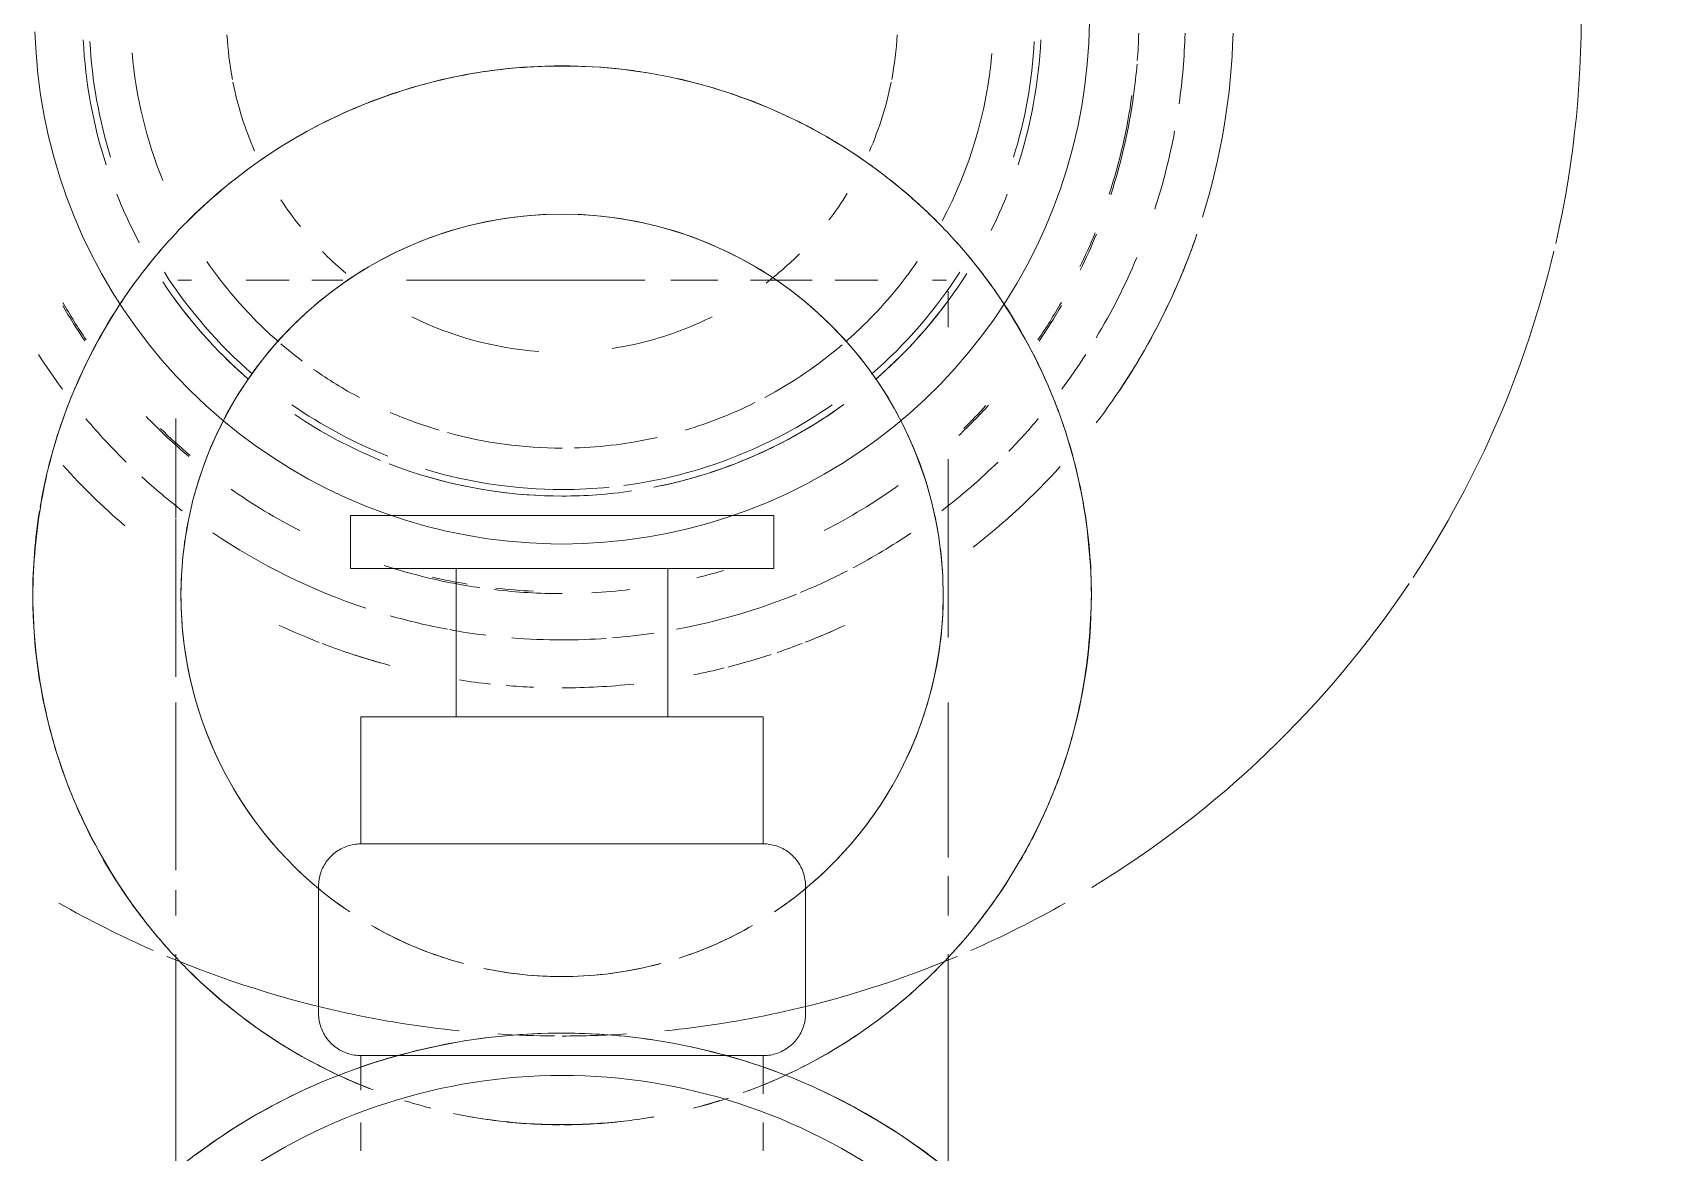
# Model space of a CAD drawing. Header units: millimetres. Extents: x -4000 to 187956, y -58990 to 162485.
# Drawn here: x 3680.3 to 3757.3, y 74095 to 74147.8 of the extents above; entities that cross this region are included whole.
import ezdxf

# ---------------------------------------------------------------- set-up
doc = ezdxf.new("R2010")
doc.units = ezdxf.units.MM
doc.layers.add('A-FLOR-PATT', color=8, linetype='Continuous', lineweight=13)
doc.layers.add('P-SANR-FIXT', color=6, linetype='Continuous', lineweight=9)

# ---------------------------------------------------------------- blocks, each defined once
blk = doc.blocks.new('C307 - C307-V846-0_000')
at = {"layer": 'P-SANR-FIXT', "color": 253}
for p, q in [((18.24, -105.726), (18.24, -94.245)), ((-18.24, -95.069), (-18.24, -105.726)), ((0, -100.937), (-2.087, -100.937)), ((6.822, -100.937), (0, -100.937)), ((0.103, -110.937), (0, -110.937)), ((0, -116.937), (-5, -116.937)), ((0, -116.937), (-4.712, -116.937)), ((5.646, -116.937), (0, -116.937)), ((5, -116.937), (0, -116.937)), ((0, -123.937), (-5, -123.937)), ((0, -123.937), (-4.733, -123.937)), ((5, -123.937), (0, -123.937)), ((5.684, -123.937), (0, -123.937))]:
    blk.add_line(p, q, dxfattribs=at)
at = {"layer": 'P-SANR-FIXT', "color": 252}
for p, q in [((-9.5, -96.449), (-9.5, -97.779)), ((9.5, -97.779), (9.5, -96.442)), ((-2.087, -100.937), (-8.227, -100.937)), ((0, -100.937), (-2.087, -100.937)), ((6.822, -100.937), (0, -100.937)), ((8.227, -100.937), (6.822, -100.937)), ((0, -110.937), (-8.227, -110.937)), ((8.227, -110.937), (0, -110.937)), ((-5.646, -116.937), (-8.227, -116.937)), ((0, -116.937), (-5, -116.937)), ((5, -116.937), (0, -116.937)), ((8.227, -116.937), (5.646, -116.937)), ((-5.684, -123.937), (-8.66, -123.937)), ((0, -123.937), (-5, -123.937)), ((5, -123.937), (0, -123.937)), ((8.66, -123.937), (5.684, -123.937)), ((-8.66, -126.437), (0, -126.437)), ((0, -126.437), (8.66, -126.437))]:
    blk.add_line(p, q, dxfattribs=at)
at = {"layer": 'P-SANR-FIXT', "color": 250}
for p, q in [((-9.5, -99.139), (-9.5, -100.937)), ((9.5, -100.937), (9.5, -99.313)), ((-2.087, -100.937), (-9.5, -100.937)), ((9.5, -100.937), (6.822, -100.937)), ((-11.5, -102.937), (-11.5, -108.937)), ((11.5, -108.937), (11.5, -102.937)), ((-9.5, -110.937), (-9.5, -116.937)), ((0, -110.937), (-9.5, -110.937)), ((9.5, -110.937), (0, -110.937)), ((9.5, -116.937), (9.5, -110.937)), ((0, -116.937), (-9.5, -116.937)), ((-5, -116.937), (-5, -123.937)), ((9.5, -116.937), (0, -116.937)), ((5, -123.937), (5, -116.937)), ((-10, -123.937), (-10, -126.437)), ((0, -123.937), (-10, -123.937)), ((10, -123.937), (0, -123.937)), ((10, -126.437), (10, -123.937)), ((-10, -126.437), (0, -126.437)), ((0, -126.437), (10, -126.437))]:
    blk.add_line(p, q, dxfattribs=at)
at = {"layer": 'P-SANR-FIXT', "color": 254}
for p, q in [((-0.103, -100.937), (0, -100.937)), ((0, -100.937), (0.38, -100.937)), ((0.38, -100.937), (0.759, -100.937)), ((0.759, -100.937), (1.137, -100.937)), ((1.137, -100.937), (1.514, -100.937)), ((1.514, -100.937), (1.887, -100.937)), ((1.887, -100.937), (2.258, -100.937)), ((2.258, -100.937), (2.625, -100.937)), ((2.625, -100.937), (2.988, -100.937)), ((2.988, -100.937), (3.347, -100.937)), ((3.347, -100.937), (3.699, -100.937)), ((3.699, -100.937), (4.046, -100.937)), ((4.046, -100.937), (4.387, -100.937)), ((4.387, -100.937), (4.72, -100.937)), ((5.133, -100.937), (4.809, -100.937)), ((5.448, -100.937), (5.133, -100.937)), ((5.755, -100.937), (5.448, -100.937)), ((6.053, -100.937), (5.755, -100.937)), ((6.341, -100.937), (6.053, -100.937)), ((-18.24, -107.554), (-18.24, -109.415)), ((18.24, -108.758), (18.24, -107.554)), ((18.24, -117.61), (18.24, -109.688)), ((-18.24, -110.292), (-18.24, -117.61)), ((18.24, -126.264), (18.24, -118.822)), ((-18.24, -120.684), (-18.24, -127.727)), ((-7.834, -126.359), (-8.774, -126.691)), ((18.24, -127.727), (18.24, -126.317)), ((-18.24, -127.727), (-18.24, -129.104)), ((18.24, -131.017), (18.24, -127.727)), ((-12.375, -128.386), (-13.23, -128.899)), ((12.839, -128.659), (11.975, -128.162)), ((16.075, -130.977), (15.301, -130.349)), ((16.075, -130.977), (15.301, -130.349)), ((-16.422, -131.276), (-17.158, -131.947)), ((-16.422, -131.276), (-17.158, -131.947)), ((16.823, -131.635), (16.075, -130.977)), ((16.823, -131.635), (16.075, -130.977)), ((-17.158, -131.947), (-17.866, -132.648)), ((17.544, -132.322), (16.823, -131.635)), ((17.544, -132.322), (16.823, -131.635)), ((18.237, -133.038), (17.544, -132.322)), ((18.237, -133.038), (17.544, -132.322)), ((-17.866, -132.648), (-18.546, -133.376)), ((-17.866, -132.648), (-18.546, -133.376)), ((18.9, -133.781), (18.237, -133.038)), ((-18.546, -133.376), (-19.196, -134.131)), ((19.534, -134.549), (18.9, -133.781)), ((19.534, -134.549), (18.9, -133.781)), ((-19.196, -134.131), (-19.815, -134.912)), ((-19.196, -134.131), (-19.815, -134.912)), ((20.136, -135.343), (19.534, -134.549)), ((20.136, -135.343), (19.534, -134.549)), ((-19.815, -134.912), (-20.403, -135.716)), ((-19.815, -134.912), (-20.403, -135.716)), ((20.706, -136.16), (20.136, -135.343)), ((20.706, -136.16), (20.136, -135.343)), ((-20.403, -135.716), (-20.957, -136.543)), ((-20.403, -135.716), (-20.957, -136.543)), ((21.243, -136.999), (20.706, -136.16)), ((21.243, -136.999), (20.706, -136.16)), ((-20.957, -136.543), (-21.479, -137.392)), ((-20.957, -136.543), (-21.479, -137.392)), ((21.746, -137.859), (21.243, -136.999)), ((21.746, -137.859), (21.243, -136.999)), ((-21.479, -137.392), (-21.966, -138.261)), ((-21.479, -137.392), (-21.966, -138.261)), ((-12.897, -137.555), (-14.914, -137.555)), ((-10.359, -137.555), (-11.816, -137.555)), ((-5.131, -137.555), (-7.353, -137.555)), ((0, -137.555), (-3.903, -137.555)), ((7.353, -137.555), (0, -137.555)), ((11.816, -137.555), (10.359, -137.555)), ((14.914, -137.555), (12.897, -137.555)), ((-21.966, -138.261), (-22.418, -139.149)), ((-21.966, -138.261), (-22.418, -139.149)), ((22.214, -138.738), (21.746, -137.859)), ((-22.418, -139.149), (-22.834, -140.054)), ((-22.418, -139.149), (-22.834, -140.054)), ((22.647, -139.636), (22.214, -138.738)), ((23.043, -140.55), (22.647, -139.636)), ((23.043, -140.55), (22.647, -139.636)), ((23.725, -142.421), (23.402, -141.479)), ((23.725, -142.421), (23.402, -141.479)), ((-23.555, -141.911), (-23.86, -142.859)), ((-23.555, -141.911), (-23.86, -142.859)), ((-23.86, -142.859), (-24.126, -143.819)), ((-23.86, -142.859), (-24.126, -143.819)), ((24.009, -143.376), (23.725, -142.421)), ((24.009, -143.376), (23.725, -142.421)), ((-24.126, -143.819), (-24.354, -144.789)), ((24.254, -144.341), (24.009, -143.376)), ((24.254, -144.341), (24.009, -143.376)), ((24.461, -145.316), (24.254, -144.341)), ((24.461, -145.316), (24.254, -144.341)), ((-24.354, -144.789), (-24.543, -145.767)), ((24.629, -146.298), (24.461, -145.316)), ((24.629, -146.298), (24.461, -145.316)), ((-24.543, -145.767), (-24.693, -146.752)), ((-24.693, -146.752), (-24.803, -147.742)), ((24.757, -147.286), (24.629, -146.298)), ((24.757, -147.286), (24.629, -146.298)), ((-24.803, -147.742), (-24.874, -148.735)), ((-24.803, -147.742), (-24.874, -148.735)), ((24.846, -148.278), (24.757, -147.286)), ((24.846, -148.278), (24.757, -147.286)), ((24.895, -149.273), (24.846, -148.278)), ((24.895, -149.273), (24.846, -148.278)), ((-24.874, -148.735), (-24.904, -149.731)), ((-24.874, -148.735), (-24.904, -149.731))]:
    blk.add_line(p, q, dxfattribs=at)
at = {"layer": 'P-SANR-FIXT', "color": 50}
for p, q in [((5.673, -100.937), (5.974, -100.937)), ((5.974, -100.937), (6.264, -100.937)), ((-4.078, -125.432), (-4.948, -125.591)), ((-4.078, -125.432), (-4.948, -125.591)), ((-3.968, -125.412), (-4.078, -125.432)), ((-3.968, -125.412), (-4.078, -125.432)), ((-2.982, -125.273), (-3.968, -125.412)), ((-2.982, -125.273), (-3.968, -125.412)), ((-1.99, -125.174), (-2.982, -125.273)), ((-1.99, -125.174), (-2.982, -125.273)), ((-0.996, -125.114), (-1.99, -125.174)), ((-0.996, -125.114), (-1.99, -125.174)), ((0, -125.094), (-0.996, -125.114)), ((0, -125.094), (-0.996, -125.114)), ((0.538, -125.1), (0, -125.094)), ((0.538, -125.1), (0, -125.094)), ((1.533, -125.142), (0.538, -125.1)), ((1.533, -125.142), (0.538, -125.1)), ((2.526, -125.223), (1.533, -125.142)), ((2.526, -125.223), (1.533, -125.142)), ((3.515, -125.344), (2.526, -125.223)), ((3.515, -125.344), (2.526, -125.223)), ((4.498, -125.504), (3.515, -125.344)), ((4.498, -125.504), (3.515, -125.344)), ((-6.883, -126.064), (-7.834, -126.359)), ((-6.883, -126.064), (-7.834, -126.359)), ((-5.92, -125.808), (-6.883, -126.064)), ((-5.92, -125.808), (-6.883, -126.064)), ((-4.948, -125.591), (-5.92, -125.808)), ((-4.948, -125.591), (-5.92, -125.808)), ((5.474, -125.703), (4.498, -125.504)), ((5.474, -125.703), (4.498, -125.504)), ((6.441, -125.942), (5.474, -125.703)), ((6.441, -125.942), (5.474, -125.703)), ((7.398, -126.218), (6.441, -125.942)), ((7.398, -126.218), (6.441, -125.942)), ((8.343, -126.533), (7.398, -126.218)), ((8.343, -126.533), (7.398, -126.218)), ((-8.774, -126.691), (-9.699, -127.06)), ((-7.834, -126.359), (-8.774, -126.691)), ((9.275, -126.886), (8.343, -126.533)), ((10.192, -127.275), (9.275, -126.886)), ((-10.608, -127.467), (-11.501, -127.909)), ((-9.699, -127.06), (-10.608, -127.467)), ((11.092, -127.701), (10.192, -127.275)), ((11.092, -127.701), (10.192, -127.275)), ((11.975, -128.162), (11.092, -127.701)), ((-11.501, -127.909), (-12.375, -128.386)), ((-13.23, -128.899), (-14.063, -129.444)), ((-13.23, -128.899), (-14.063, -129.444)), ((13.682, -129.189), (12.839, -128.659)), ((13.682, -129.189), (12.839, -128.659)), ((14.503, -129.753), (13.682, -129.189)), ((14.503, -129.753), (13.682, -129.189)), ((15.301, -130.349), (14.503, -129.753)), ((15.301, -130.349), (14.503, -129.753)), ((-15.661, -130.634), (-16.422, -131.276)), ((-17.158, -131.947), (-17.866, -132.648)), ((18.9, -133.781), (18.237, -133.038)), ((-18.546, -133.376), (-19.196, -134.131)), ((-18.24, -135.338), (-18.24, -137.033)), ((-17.5, -137.555), (-18.153, -137.555)), ((-12.897, -137.555), (-14.914, -137.555)), ((-10.359, -137.555), (-11.816, -137.555)), ((-8.895, -137.555), (-10.359, -137.555)), ((-8.895, -137.555), (-10.133, -137.555)), ((-5.131, -137.555), (-6.98, -137.555)), ((0, -137.555), (-3.558, -137.555)), ((3.558, -137.555), (0, -137.555)), ((6.98, -137.555), (3.903, -137.555)), ((11.816, -137.555), (10.359, -137.555)), ((14.914, -137.555), (12.897, -137.555)), ((18.153, -137.555), (17.5, -137.555)), ((23.402, -141.479), (23.043, -140.55)), ((23.402, -141.479), (23.043, -140.55)), ((-24.126, -143.819), (-24.354, -144.789))]:
    blk.add_line(p, q, dxfattribs=at)
at = {"layer": 'P-SANR-FIXT', "color": 250, "flags": 128}
for points in [[(-17.817, -95.881), (-16.888, -96.576), (-15.931, -97.232), (-14.95, -97.85), (-13.944, -98.428), (-12.916, -98.965), (-11.867, -99.461), (-10.8, -99.914), (-9.715, -100.324), (-8.614, -100.691), (-7.5, -101.013), (-6.374, -101.291), (-5.237, -101.523), (-4.092, -101.71), (-2.941, -101.85), (-1.785, -101.945), (-0.626, -101.993), (0, -102)], [(0, -102), (1.16, -101.977), (2.318, -101.907), (3.472, -101.791), (4.62, -101.63), (5.761, -101.422), (6.893, -101.169), (8.014, -100.871), (9.122, -100.528), (10.216, -100.141), (11.293, -99.711), (12.352, -99.238), (13.392, -98.723), (14.41, -98.167), (15.404, -97.57), (16.375, -96.935), (17.319, -96.261)], [(-11.5, -102.937), (-11.498, -102.857), (-11.494, -102.777), (-11.486, -102.698), (-11.474, -102.618), (-11.46, -102.54), (-11.443, -102.462), (-11.422, -102.384), (-11.398, -102.308), (-11.372, -102.233), (-11.342, -102.158), (-11.31, -102.085), (-11.274, -102.014), (-11.236, -101.943), (-11.195, -101.875), (-11.151, -101.808), (-11.104, -101.743), (-11.055, -101.68), (-11.004, -101.618), (-10.95, -101.559), (-10.893, -101.502), (-10.835, -101.448), (-10.774, -101.396), (-10.712, -101.346), (-10.647, -101.299), (-10.581, -101.254), (-10.512, -101.212), (-10.443, -101.173), (-10.371, -101.137), (-10.299, -101.104), (-10.225, -101.073), (-10.15, -101.046), (-10.073, -101.021), (-9.996, -101), (-9.918, -100.981), (-9.84, -100.966), (-9.761, -100.954), (-9.681, -100.945), (-9.602, -100.94), (-9.522, -100.937), (-9.5, -100.937)], [(-9.5, -100.937), (-9.492, -100.937), (-9.47, -100.937), (-9.432, -100.937), (-9.379, -100.937), (-9.311, -100.937), (-9.228, -100.937), (-9.13, -100.937), (-9.018, -100.937), (-8.891, -100.937), (-8.75, -100.937), (-8.595, -100.937), (-8.426, -100.937), (-8.244, -100.937), (-8.049, -100.937), (-7.841, -100.937), (-7.62, -100.937), (-7.387, -100.937)], [(-4.046, -100.937), (-4.387, -100.937), (-4.72, -100.937), (-5.046, -100.937), (-5.364, -100.937), (-5.673, -100.937), (-5.974, -100.937), (-6.264, -100.937), (-6.545, -100.937), (-6.815, -100.937), (-7.074, -100.937), (-7.322, -100.937), (-7.558, -100.937), (-7.782, -100.937), (-7.994, -100.937), (-8.193, -100.937), (-8.379, -100.937), (-8.551, -100.937), (-8.71, -100.937), (-8.854, -100.937), (-8.985, -100.937), (-9.101, -100.937), (-9.203, -100.937), (-9.29, -100.937), (-9.362, -100.937), (-9.419, -100.937), (-9.461, -100.937), (-9.488, -100.937), (-9.499, -100.937)], [(9.5, -100.937), (9.492, -100.937), (9.47, -100.937), (9.432, -100.937), (9.379, -100.937), (9.311, -100.937), (9.228, -100.937), (9.13, -100.937), (9.018, -100.937), (8.891, -100.937), (8.75, -100.937), (8.595, -100.937), (8.426, -100.937), (8.244, -100.937), (8.049, -100.937), (7.841, -100.937), (7.62, -100.937), (7.387, -100.937), (7.142, -100.937), (6.886, -100.937)], [(7.322, -100.937), (7.558, -100.937), (7.782, -100.937), (7.994, -100.937), (8.193, -100.937), (8.379, -100.937), (8.551, -100.937), (8.71, -100.937), (8.854, -100.937), (8.985, -100.937), (9.101, -100.937), (9.203, -100.937), (9.29, -100.937), (9.362, -100.937), (9.419, -100.937), (9.461, -100.937), (9.488, -100.937), (9.499, -100.937)], [(9.5, -100.937), (9.58, -100.939), (9.66, -100.944), (9.739, -100.952), (9.819, -100.963), (9.897, -100.977), (9.975, -100.994), (10.053, -101.015), (10.129, -101.039), (10.205, -101.065), (10.279, -101.095), (10.352, -101.128), (10.424, -101.163), (10.494, -101.201), (10.562, -101.243), (10.629, -101.286), (10.694, -101.333), (10.758, -101.382), (10.819, -101.434), (10.878, -101.487), (10.935, -101.544), (10.989, -101.602), (11.041, -101.663), (11.091, -101.725), (11.138, -101.79), (11.183, -101.857), (11.225, -101.925), (11.264, -101.994), (11.3, -102.066), (11.334, -102.138), (11.364, -102.212), (11.392, -102.288), (11.416, -102.364), (11.437, -102.441), (11.456, -102.519), (11.471, -102.597), (11.483, -102.676), (11.492, -102.756), (11.497, -102.836), (11.5, -102.916), (11.5, -102.937)], [(-9.5, -110.937), (-9.58, -110.936), (-9.66, -110.931), (-9.739, -110.923), (-9.819, -110.912), (-9.897, -110.897), (-9.975, -110.88), (-10.053, -110.859), (-10.129, -110.836), (-10.205, -110.809), (-10.279, -110.779), (-10.352, -110.747), (-10.424, -110.711), (-10.494, -110.673), (-10.562, -110.632), (-10.629, -110.588), (-10.694, -110.541), (-10.758, -110.492), (-10.819, -110.441), (-10.878, -110.387), (-10.935, -110.331), (-10.989, -110.272), (-11.041, -110.211), (-11.091, -110.149), (-11.138, -110.084), (-11.183, -110.018), (-11.225, -109.95), (-11.264, -109.88), (-11.3, -109.808), (-11.334, -109.736), (-11.364, -109.662), (-11.392, -109.587), (-11.416, -109.511), (-11.437, -109.433), (-11.456, -109.356), (-11.471, -109.277), (-11.483, -109.198), (-11.492, -109.118), (-11.497, -109.039), (-11.5, -108.959), (-11.5, -108.937)], [(11.5, -108.937), (11.498, -109.017), (11.494, -109.097), (11.486, -109.177), (11.474, -109.256), (11.46, -109.334), (11.443, -109.413), (11.422, -109.49), (11.398, -109.566), (11.372, -109.642), (11.342, -109.716), (11.31, -109.789), (11.274, -109.861), (11.236, -109.931), (11.195, -110), (11.151, -110.066), (11.104, -110.132), (11.055, -110.195), (11.004, -110.256), (10.95, -110.315), (10.893, -110.372), (10.835, -110.426), (10.774, -110.479), (10.712, -110.528), (10.647, -110.576), (10.581, -110.62), (10.512, -110.662), (10.443, -110.701), (10.371, -110.737), (10.299, -110.771), (10.225, -110.801), (10.15, -110.829), (10.073, -110.853), (9.996, -110.875), (9.918, -110.893), (9.84, -110.908), (9.761, -110.92), (9.681, -110.929), (9.602, -110.935), (9.522, -110.937), (9.5, -110.937)], [(-9.5, -110.937), (-9.492, -110.937), (-9.47, -110.937), (-9.432, -110.937), (-9.379, -110.937), (-9.311, -110.937), (-9.228, -110.937), (-9.13, -110.937), (-9.018, -110.937), (-8.891, -110.937), (-8.75, -110.937), (-8.595, -110.937), (-8.426, -110.937), (-8.244, -110.937), (-8.049, -110.937), (-7.841, -110.937), (-7.62, -110.937), (-7.387, -110.937), (-7.142, -110.937), (-6.886, -110.937), (-6.619, -110.937), (-6.341, -110.937), (-6.053, -110.937), (-5.755, -110.937), (-5.448, -110.937), (-5.133, -110.937), (-4.809, -110.937), (-4.478, -110.937), (-4.139, -110.937), (-3.794, -110.937), (-3.442, -110.937), (-3.086, -110.937), (-2.724, -110.937), (-2.358, -110.937), (-1.988, -110.937), (-1.615, -110.937), (-1.239, -110.937), (-0.861, -110.937), (-0.482, -110.937), (-0.103, -110.937), (0, -110.937)], [(-7.322, -110.937), (-7.558, -110.937), (-7.782, -110.937), (-7.994, -110.937), (-8.193, -110.937), (-8.379, -110.937), (-8.551, -110.937), (-8.71, -110.937), (-8.854, -110.937), (-8.985, -110.937), (-9.101, -110.937), (-9.203, -110.937), (-9.29, -110.937), (-9.362, -110.937), (-9.419, -110.937), (-9.461, -110.937), (-9.488, -110.937), (-9.499, -110.937)], [(0, -110.937), (0.38, -110.937), (0.759, -110.937), (1.137, -110.937), (1.514, -110.937), (1.887, -110.937), (2.258, -110.937), (2.625, -110.937), (2.988, -110.937), (3.347, -110.937), (3.699, -110.937), (4.046, -110.937), (4.387, -110.937), (4.72, -110.937), (5.046, -110.937), (5.364, -110.937), (5.673, -110.937), (5.974, -110.937), (6.264, -110.937), (6.545, -110.937), (6.815, -110.937), (7.074, -110.937), (7.322, -110.937), (7.558, -110.937), (7.782, -110.937), (7.994, -110.937), (8.193, -110.937), (8.379, -110.937), (8.551, -110.937), (8.71, -110.937), (8.854, -110.937), (8.985, -110.937), (9.101, -110.937), (9.203, -110.937), (9.29, -110.937), (9.362, -110.937), (9.419, -110.937), (9.461, -110.937), (9.488, -110.937), (9.499, -110.937)], [(9.5, -110.937), (9.492, -110.937), (9.47, -110.937), (9.432, -110.937), (9.379, -110.937), (9.311, -110.937), (9.228, -110.937), (9.13, -110.937), (9.018, -110.937), (8.891, -110.937), (8.75, -110.937), (8.595, -110.937), (8.426, -110.937), (8.244, -110.937), (8.049, -110.937), (7.841, -110.937), (7.62, -110.937), (7.387, -110.937)]]:
    blk.add_lwpolyline(points, dxfattribs=at)
at = {"layer": 'P-SANR-FIXT', "color": 252, "flags": 128}
for points in [[(-7.387, -100.937), (-7.142, -100.937), (-6.886, -100.937), (-6.619, -100.937), (-6.341, -100.937), (-6.053, -100.937), (-5.755, -100.937), (-5.448, -100.937), (-5.133, -100.937), (-4.809, -100.937), (-4.478, -100.937), (-4.139, -100.937), (-4.077, -100.937)], [(0, -100.937), (-0.38, -100.937), (-0.759, -100.937), (-1.137, -100.937), (-1.514, -100.937), (-1.887, -100.937), (-2.258, -100.937), (-2.625, -100.937), (-2.988, -100.937), (-3.347, -100.937), (-3.699, -100.937), (-4.046, -100.937)], [(6.886, -100.937), (6.619, -100.937), (6.341, -100.937)], [(6.815, -100.937), (7.074, -100.937), (7.322, -100.937)], [(0, -110.937), (-0.38, -110.937), (-0.759, -110.937), (-1.137, -110.937), (-1.514, -110.937), (-1.887, -110.937), (-2.258, -110.937), (-2.625, -110.937), (-2.988, -110.937), (-3.347, -110.937), (-3.699, -110.937), (-4.046, -110.937), (-4.387, -110.937), (-4.72, -110.937), (-5.046, -110.937), (-5.364, -110.937), (-5.673, -110.937), (-5.974, -110.937), (-6.264, -110.937), (-6.545, -110.937), (-6.815, -110.937), (-7.074, -110.937), (-7.322, -110.937)], [(7.387, -110.937), (7.142, -110.937), (6.886, -110.937), (6.619, -110.937), (6.341, -110.937), (6.053, -110.937), (5.755, -110.937), (5.448, -110.937), (5.133, -110.937), (4.809, -110.937), (4.478, -110.937), (4.139, -110.937), (3.794, -110.937), (3.442, -110.937), (3.086, -110.937), (2.724, -110.937), (2.358, -110.937), (1.988, -110.937), (1.615, -110.937), (1.239, -110.937), (0.861, -110.937), (0.482, -110.937), (0.103, -110.937)]]:
    blk.add_lwpolyline(points, dxfattribs=at)
at = {"layer": 'P-SANR-FIXT', "color": 253, "flags": 128}
for points in [[(-4.077, -100.937), (-3.794, -100.937), (-3.442, -100.937), (-3.086, -100.937), (-2.724, -100.937), (-2.358, -100.937), (-1.988, -100.937), (-1.615, -100.937), (-1.239, -100.937), (-0.861, -100.937), (-0.482, -100.937), (-0.103, -100.937)], [(4.809, -100.937), (4.478, -100.937), (4.139, -100.937), (3.794, -100.937), (3.442, -100.937), (3.086, -100.937), (2.724, -100.937), (2.358, -100.937), (1.988, -100.937), (1.615, -100.937), (1.239, -100.937), (0.861, -100.937), (0.482, -100.937), (0.103, -100.937), (0, -100.937)], [(6.264, -100.937), (6.545, -100.937), (6.815, -100.937)]]:
    blk.add_lwpolyline(points, dxfattribs=at)
at = {"layer": 'P-SANR-FIXT', "color": 254, "flags": 128}
for points in [[(4.72, -100.937), (5.046, -100.937), (5.364, -100.937), (5.673, -100.937)], [(-8.774, -126.691), (-9.699, -127.06), (-10.608, -127.467), (-11.501, -127.909), (-12.375, -128.386), (-13.23, -128.899)], [(10.192, -127.275), (9.275, -126.886), (8.343, -126.533)], [(12.839, -128.659), (11.975, -128.162), (11.092, -127.701)], [(-14.063, -129.444), (-14.874, -130.023), (-15.661, -130.634), (-16.422, -131.276)], [(-14.063, -129.444), (-14.874, -130.023), (-15.661, -130.634)], [(22.647, -139.636), (22.214, -138.738), (21.746, -137.859)], [(-22.834, -140.054), (-23.213, -140.975), (-23.555, -141.911)], [(-22.834, -140.054), (-23.213, -140.975), (-23.555, -141.911)], [(-24.354, -144.789), (-24.543, -145.767), (-24.693, -146.752), (-24.803, -147.742)]]:
    blk.add_lwpolyline(points, dxfattribs=at)
at = {"layer": 'P-SANR-FIXT', "color": 250}
for centre, radius, start, end in [((0, -73), 29, 225.87902, 245.27021), ((0, -73), 29, 293.58912, 314.58962), ((0, -73), 29, 261.52944, 270), ((0, -122.671), 18, 123.85989, 180), ((0, -122.671), 18, 360, 56.14011), ((0, -122.671), 18, 180, 360), ((0, -122.671), 25, 198.04685, 203.34404), ((0, -122.671), 25, 336.65424, 341.95573), ((0, -122.671), 25, 216.70346, 221.99471), ((0, -122.671), 25, 319.1132, 323.3239), ((0, -122.671), 25, 260.54711, 263.29282), ((0, -122.671), 25, 276.72028, 281.99318)]:
    blk.add_arc(centre, radius, start, end, dxfattribs=at)
at = {"layer": 'P-SANR-FIXT', "color": 252}
for centre, radius, start, end in [((0, -73), 27, 234, 270), ((0, -73), 27, 270, 305.73246), ((0, -73), 29, 249.09955, 257.85443), ((0, -73), 29, 270, 290.90045), ((0, -122.671), 25, 138.00529, 143.29654), ((0, -122.671), 18, 109.49384, 120), ((0, -122.671), 18, 60, 70.50612), ((0, -122.671), 25, 36.6761, 41.97683), ((0, -122.671), 25, 156.65596, 161.95315), ((0, -122.671), 25, 18.04427, 23.34576), ((0, -122.671), 25, 189.63009, 198.04685), ((0, -122.671), 25, 341.95573, 350.36987), ((0, -122.671), 18, 195, 345), ((0, -122.671), 25, 203.34404, 216.70346), ((0, -122.671), 25, 323.3239, 336.65424), ((0, -122.671), 25, 225, 239.96305), ((0, -122.671), 25, 300.04262, 315), ((0, -122.671), 25, 240, 258.01703), ((0, -122.671), 25, 281.99318, 300), ((0, -122.671), 25, 263.29282, 276.72028)]:
    blk.add_arc(centre, radius, start, end, dxfattribs=at)
at = {"layer": 'P-SANR-FIXT', "color": 254}
for centre, radius, start, end in [((0, -122.671), 25, 90.21454, 96.70718), ((0, -122.671), 25, 83.27972, 89.77164), ((0, -122.671), 25, 105, 108.31268), ((0, -122.671), 25, 96.74787, 99.45223), ((0, -122.671), 25, 78.17469, 83.25213), ((0, -150), 48.136, 95.79093, 102.26185), ((0, -150), 48.136, 90, 93.61881), ((0, -150), 48.136, 86.38119, 89.57857), ((0, -150), 48.136, 77.73815, 84.20907), ((0, -122.671), 18, 90, 103.12822), ((0, -122.671), 18, 78.14215, 90), ((0, -122.671), 18, 103.12822, 105), ((0, -122.671), 18, 60, 75), ((0, -122.671), 18, 107.87558, 120), ((0, -150), 29.434, 100.57941, 112.08526), ((0, -150), 29.434, 73.97609, 79.42059), ((0, -150), 29.434, 55.92224, 71.64679), ((0, -150), 29.434, 112.50647, 117.2613), ((0, -150), 29.434, 117.83601, 124.02985), ((0, -150), 31.698, 127.77357, 137.90956), ((0, -150), 31.698, 127.77357, 137.90956), ((0, -150), 27.248, 117.01717, 125.62244), ((0, -150), 27.248, 54.98176, 62.94991), ((0, -150), 31.698, 41.97977, 49.34201), ((0, -150), 31.698, 41.97977, 49.34201), ((0, -150), 29.434, 127.5574, 134.38776), ((0, -150), 29.434, 47.61184, 52.4426), ((0, -150), 22.642, 101.03003, 126), ((0, -150), 22.642, 90, 98.34658), ((0, -150), 22.642, 68.87477, 90), ((0, -150), 22.642, 56.1111, 67.76246), ((0, -150), 27.17, 45.72148, 49.70272), ((0, -150), 27.248, 43.85986, 49.69226), ((0, -150), 29.434, 40.17266, 45.61224), ((0, -150), 29.434, 135.80527, 139.82734), ((0, -150), 20.377, 91.63728, 102.73443), ((0, -150), 20.377, 74.60753, 90), ((0, -150), 31.698, 142.75034, 161.08763), ((0, -150), 27.248, 133.4417, 137.67503), ((0, -150), 27.17, 134.27852, 137.4504), ((0, -150), 20.377, 106.56395, 116.52403), ((0, -150), 20.377, 66.53913, 73.43605), ((0, -150), 31.698, 145.95466, 161.08763), ((0, -150), 20.377, 118.0161, 130.48369), ((0, -150), 20.377, 54.8437, 61.9839), ((0, -150), 29.434, 143.30667, 147.17804), ((0, -150), 22.642, 130.83469, 147.61727), ((0, -150), 22.642, 33.58211, 49.16531), ((0, -150), 29.434, 32.81929, 36.69333), ((0, -150), 20.377, 49.33312, 52.96917), ((0, -150), 27.248, 145.75965, 149.95939), ((0, -150), 20.377, 131.09996, 135), ((0, -150), 15.849, 98.59988, 106.19803), ((0, -150), 15.849, 98.59988, 106.19803), ((0, -150), 15.849, 63.42695, 86.03396), ((0, -150), 15.849, 63.42695, 86.03396), ((0, -150), 20.377, 45, 48.90004), ((0, -150), 27.248, 30.04468, 34.19611), ((0, -150), 29.434, 148.97286, 157.26139), ((0, -150), 27.17, 145.81186, 150.21472), ((0, -150), 15.849, 106.37294, 116.57305), ((0, -150), 15.849, 106.37294, 116.57305), ((0, -150), 27.17, 29.78901, 34.18814), ((0, -150), 20.377, 135, 145.42763), ((0, -150), 20.377, 34.57572, 45), ((0, -150), 15.849, 127.43166, 135), ((0, -150), 15.849, 127.43166, 135), ((0, -150), 27.248, 153.93491, 157.85154), ((0, -150), 27.17, 154.19634, 157.91649), ((0, -150), 15.849, 45, 49.89098), ((0, -150), 15.849, 45, 49.89098), ((0, -150), 15.849, 44.4546, 45), ((0, -150), 15.849, 44.4546, 45), ((0, -150), 22.642, 21.75784, 28.13789), ((0, -150), 22.642, 153.47689, 158.24216), ((0, -150), 15.849, 33.11111, 38.75348), ((0, -150), 15.849, 33.11111, 38.75348), ((0, -150), 31.698, 162.62063, 178.56842), ((0, -150), 31.698, 162.62063, 178.56842), ((0, -150), 20.377, 151.74716, 175.09985), ((0, -150), 15.849, 142.68684, 148.14781), ((0, -150), 15.849, 142.68684, 148.14781), ((0, -150), 29.434, 162, 169.40896), ((0, -150), 27.248, 162, 172.20605), ((0, -150), 27.17, 162, 172.10478), ((0, -150), 20.377, 4.83234, 22.32481), ((0, -150), 22.642, 162, 177.20159), ((0, -150), 22.642, 2.79841, 18), ((0, -150), 15.849, 156.37864, 168.73223), ((0, -150), 15.849, 156.37864, 168.73223), ((0, -150), 15.849, 11.26777, 23.62136), ((0, -150), 15.849, 11.26777, 23.62136), ((0, -150), 29.434, 171.95983, 178.4583), ((0, -150), 27.248, 172.20605, 175.27889), ((0, -150), 15.849, 169.21164, 176.87188), ((0, -150), 15.849, 169.21164, 176.87188), ((0, -150), 15.849, 3.12812, 10.78836), ((0, -150), 15.849, 3.12812, 10.78836), ((0, -150), 27.248, 175.62975, 178.33461)]:
    blk.add_arc(centre, radius, start, end, dxfattribs=at)
at = {"layer": 'P-SANR-FIXT', "color": 253}
for centre, radius, start, end in [((0, -122.671), 25, 110.50887, 120), ((0, -122.671), 25, 60, 68.72237), ((0, -122.671), 25, 120.03695, 135), ((0, -122.671), 25, 45, 59.95738), ((0, -150), 48.136, 102.26185, 112.80126), ((0, -150), 48.136, 67.19874, 77.73815), ((0, -122.671), 18, 78.14215, 105), ((0, -122.671), 18, 70.50612, 75), ((0, -150), 48.136, 113.64249, 119.58594), ((0, -150), 48.136, 60.41341, 66.34757), ((0, -122.671), 25, 143.29654, 147.45336), ((0, -122.671), 18, 123.85989, 133.60761), ((0, -122.671), 18, 45, 56.14011), ((0, -122.671), 25, 30, 36.6761), ((0, -150), 48.136, 121.30868, 146.2032), ((0, -122.671), 18, 135, 163.6117), ((0, -122.671), 25, 150, 156.65596), ((0, -122.671), 18, 16.38935, 41.41188), ((0, -122.671), 25, 23.34576, 27.38033), ((0, -122.671), 25, 161.95315, 180), ((0, -122.671), 25, 360, 18.04427), ((0, -122.671), 18, 165, 180), ((0, -122.671), 18, 0, 15), ((0, -122.671), 25, 180, 189.63009), ((0, -122.671), 18, 180, 195), ((0, -122.671), 18, 348.3716, 360), ((0, -122.671), 25, 350.85893, 360), ((0, -150), 48.136, 146.61139, 166.68719), ((0, -150), 48.136, 167.14286, 196.02218)]:
    blk.add_arc(centre, radius, start, end, dxfattribs=at)
at = {"layer": 'P-SANR-FIXT', "color": 50}
for radius, start, end in [(31.698, 90, 96.12583), (31.698, 90, 96.12583), (31.698, 85.22639, 87.54718), (31.698, 85.22639, 87.54718), (31.698, 81.21297, 83.87417), (31.698, 81.21297, 83.87417), (31.698, 104.31433, 108.1429), (31.698, 104.31433, 108.1429), (31.698, 101.28762, 103.98723), (31.698, 101.28762, 103.98723), (31.698, 108.70333, 110.95289), (31.698, 108.70333, 110.95289), (31.698, 71.30977, 75.13004), (31.698, 72, 75.13004), (31.698, 69.04711, 71.29667), (31.698, 69.04711, 71.29667), (31.698, 111.22297, 114.92031), (31.698, 112.3365, 114.92031), (29.434, 94.63335, 98.48455), (29.434, 90, 94.06665), (29.434, 85.36665, 90), (29.434, 79.59589, 82.97623), (31.698, 65.07969, 68.77703), (31.698, 65.07969, 68.77703), (27.248, 92.95697, 96.75172), (27.248, 83.24828, 90), (27.17, 83.39638, 87.10789), (27.248, 76.52765, 81.80216), (27.248, 103.49922, 106.26001), (27.17, 76.99741, 80.49048), (27.248, 72.04005, 76.52765), (22.642, 101.03003, 106.88269), (22.642, 101.03003, 106.88269), (22.642, 90, 98.34658), (22.642, 90, 98.34658), (22.332, 90, 95.72465), (22.642, 73.11731, 90), (22.642, 73.11731, 90), (22.332, 73.20555, 90), (22.642, 108, 126), (22.642, 108, 126), (22.332, 97.52211, 124.83671), (22.332, 55.16329, 68.3582), (22.642, 56.1111, 67.76246), (22.642, 56.1111, 67.76246), (22.332, 130.87962, 147.29785), (22.642, 130.83469, 144), (22.642, 130.83469, 144), (22.332, 32.74017, 49.12038), (22.642, 36, 49.16531), (22.642, 36, 49.16531), (22.642, 21.75784, 28.13789), (22.642, 21.75784, 28.13789), (22.642, 153.47689, 158.24216), (22.642, 153.47689, 158.24216), (22.642, 162, 177.20159), (22.642, 162, 177.20159), (22.642, 2.79841, 18), (22.642, 2.79841, 18), (22.332, 162.69504, 176.98236), (22.332, 3.01764, 17.30496)]:
    blk.add_arc((0, -150), radius, start, end, dxfattribs=at)
at = {"layer": 'P-SANR-FIXT', "color": 250}
for points, knots in [([(-42.56, -89.707), (-49.425, -91.873), (-62.347, -96.734), (-84.838, -108.521), (-106.161, -127.436), (-115.966, -146.845), (-119.281, -157.53)], [0, 0, 0, 0, 0.166667, 0.333333, 0.666667, 1, 1, 1, 1]), ([(19.151, -106.602), (19.381, -106.876), (20.724, -108.553), (23.822, -113.66), (24.954, -118.883), (25, -122.671)], [0.7777778, 0.7777778, 0.7777778, 0.7777778, 0.7916667, 0.8611111, 1, 1, 1, 1]), ([(25, -122.671), (24.982, -124.186), (24.708, -127.134), (23.619, -131.257), (21.742, -135.24), (19.255, -138.824), (16.151, -141.901), (12.582, -144.429), (8.609, -146.261), (4.893, -147.279), (1.673, -147.656), (-2.042, -147.697), (-6.476, -147.021), (-10.84, -145.322), (-13.9, -143.508), (-16.1, -141.852), (-18.112, -139.973), (-20.426, -137.277), (-23.824, -131.682), (-24.956, -126.458), (-25, -122.671)], [0, 0, 0, 0, 0.055556, 0.111111, 0.166667, 0.222222, 0.277778, 0.333333, 0.388889, 0.444444, 0.479167, 0.513889, 0.583333, 0.652778, 0.6875, 0.722222, 0.756944, 0.791667, 0.861111, 1, 1, 1, 1])]:
    blk.add_open_spline(points, degree=3, knots=knots, dxfattribs=at)
at = {"layer": 'P-SANR-FIXT', "color": 254}
for points, knots in [([(-2.937, -97.846), (-2.51, -97.797), (-1.178, -97.68), (1.306, -97.653), (3.281, -97.866), (4.347, -98.054)], [0.4626897, 0.4626897, 0.4626897, 0.4626897, 0.47916667, 0.51388889, 0.55555556, 0.55555556, 0.55555556, 0.55555556]), ([(6.194, -98.454), (6.285, -98.478), (6.7, -98.588), (7.115, -98.709), (7.437, -98.81)], [0.57972883, 0.57972883, 0.57972883, 0.57972883, 0.58333333, 0.59612282, 0.59612282, 0.59612282, 0.59612282])]:
    blk.add_open_spline(points, degree=3, knots=knots, dxfattribs=at)
for points in [[(-7.444, -98.813), (-7.034, -98.684), (-6.62, -98.566), (-6.204, -98.458)], [(-4.346, -98.052), (-4.258, -98.036), (-4.17, -98.021), (-4.082, -98.006)]]:
    blk.add_open_spline(points, degree=3, dxfattribs=at)
at = {"layer": 'P-SANR-FIXT', "color": 252}
blk.add_open_spline([(-19.145, -106.594), (-18.213, -105.484), (-16.146, -103.436), (-12.581, -100.912), (-9.931, -99.691), (-8.56, -99.192)], degree=3, dxfattribs=at)
blk.add_open_spline([(8.923, -99.326), (9.833, -99.673), (11.561, -100.447), (13.902, -101.836), (16.105, -103.496), (17.851, -105.127), (18.806, -106.19), (19.151, -106.602)], degree=3, knots=[0.6159618, 0.6159618, 0.6159618, 0.6159618, 0.6527778, 0.6875, 0.7222222, 0.7569444, 0.7777778, 0.7777778, 0.7777778, 0.7777778], dxfattribs=at)
at = {"layer": 'P-SANR-FIXT', "color": 250}
blk.add_open_spline([(-25, -122.671), (-24.982, -121.156), (-24.709, -118.208), (-23.619, -114.084), (-21.738, -110.097), (-20.077, -107.705), (-19.145, -106.594)], degree=3, dxfattribs=at)
blk = doc.blocks.new('CMF2_NHAXUONG_A_rvt-1-0_000')
at = {"layer": 'A-FLOR-PATT', "lineweight": 9}
h = blk.add_hatch(dxfattribs=at)
h.set_pattern_fill('FP_25', color=252, style=0, pattern_type=2)
h.set_pattern_definition([(89.998, (160159.3, 137898.8), (-600, 0.021), []), (179.998, (160159.3, 137898.8), (-0.021, -600), [])])
h.paths.add_polyline_path([(154749.885, 498.905), (160009.361, 498.905), (160009.253, 1898.495), (156700.319, 1898.502), (156700.429, 1498.542), (156600.36, 1498.542), (156600.355, 2298.535), (158059.007, 2298.535), (158058.95, 5748.613), (156099.885, 5748.433), (156099.885, 4399.903), (155999.885, 4399.903), (155999.885, 5748.487), (154749.885, 5748.543), (154749.885, 751.936)])
h.paths.add_polyline_path([(160209.304, 1748.67), (165509.359, 1749.398), (165509.051, 3698.263), (162659.146, 3698.263), (162659.146, 3548.445), (162459.146, 3548.445), (162459.145, 4948.703), (161059.263, 4948.825), (161059.26, 4898.283), (160209.362, 4898.913), (160209.254, 3698.445), (160859.147, 3698.445), (160859.147, 3498.445), (160209.147, 3498.445), (160209.289, 1919.983)])
h.paths.add_polyline_path([(158997.487, 2198.535), (159409.364, 2198.535), (159409.364, 3498.619), (158258.791, 3498.619), (158258.791, 2198.535), (158714.043, 2198.535)])
h.paths.add_polyline_path([(159280.912, 3698.445), (160009.147, 3698.445), (160009.147, 4898.728), (159959.048, 4898.641), (159959.853, 5848.631), (158258.554, 5848.622), (158258.554, 3698.445)])
h.paths.add_polyline_path([(83409.046, 5348.514), (85559.046, 5348.514), (85559.046, 6948.514), (83409.046, 6948.514), (83409.046, 5424.086)])
h.paths.add_polyline_path([(83209.258, 5348.602), (83209.258, 10108.828), (82009.258, 10108.828), (82009.258, 8808.828), (80984.258, 8808.828), (80984.046, 7248.514), (82234.046, 7248.514), (82234.046, 5348.602)])
h.paths.add_polyline_path([(80485.393, 6361.014), (80784.258, 6361.014), (80784.258, 8808.828), (79759.258, 8808.828), (79759.258, 10108.828), (78559.258, 10108.828), (78559.258, 6361.014), (79918.524, 6361.014)])
h.paths.add_polyline_path([(79959.258, 9008.828), (81809.258, 9008.828), (81809.258, 10208.828), (79959.258, 10208.828), (79959.258, 10096.236)])
h.paths.add_polyline_path([(5374.563, 15998.65), (5859.046, 15998.65), (5859.046, 18498.577), (509.048, 18498.577), (509.048, 17048.643), (4299.776, 17048.643), (4299.776, 15998.65), (5091.129, 15998.65)])
h.paths.add_polyline_path([(4409.041, 18698.577), (5959.046, 18698.577), (5959.046, 20998.578), (4409.041, 20998.578), (4409.041, 19440.536)])
h.paths.add_polyline_path([(509.048, 21198.577), (5859.046, 21198.578), (5859.046, 24898.283), (3969.26, 24898.283), (3969.26, 22848.578), (4609.26, 22848.578), (4609.26, 22743.94), (3769.26, 22743.94), (3769.26, 24698.746), (509.048, 24698.746), (509.048, 22798.578), (2129.26, 22798.578), (2129.26, 23198.57), (2229.26, 23198.57), (2229.26, 22398.578), (509.048, 22398.578), (509.048, 21776.61)])
h.paths.add_polyline_path([(4249.784, 73948.537), (5800.212, 73948.647), (5800.212, 76398.641), (4359.046, 76398.641), (4359.046, 76098.597), (509.26, 76098.685), (509.26, 73998.606), (4159.048, 73998.606), (4159.048, 74648.65), (4249.784, 74648.65), (4249.784, 74338.296)])
h.paths.add_polyline_path([(161750.212, 73948.538), (161750.212, 74640.013), (161850.206, 74640.013), (161850.309, 73998.606), (165509.368, 73998.694), (165509.368, 76098.685), (161659.474, 76098.597), (161659.474, 76398.641), (160200, 76398.641), (160200, 73948.649), (161548.409, 73948.552)])
h.paths.add_polyline_path([(161548.409, 76598.641), (161659.046, 76598.641), (161659.046, 78298.641), (160209.046, 78298.641), (160209.046, 76598.641)])
h.paths.add_polyline_path([(5091.129, 76598.641), (5809.477, 76598.641), (5809.477, 78298.641), (4359.477, 78298.641), (4359.477, 76598.641)])
h.paths.add_polyline_path([(160199.739, 78498.639), (161659.315, 78498.663), (161659.633, 78798.619), (165509.581, 78798.685), (165509.051, 80348.641), (161859.474, 80348.641), (161859.474, 80048.65), (161750, 80048.65), (161750, 80948.673), (160200.166, 80948.253), (160200.032, 80178.483)])
h.paths.add_polyline_path([(5709.477, 78498.641), (5709.477, 80948.283), (4249.997, 80948.283), (4249.997, 80299.284), (4149.786, 80299.284), (4149.786, 80348.641), (509.26, 80348.641), (508.939, 78798.685), (4159.156, 78798.597), (4159.477, 78498.641), (5091.129, 78498.641)])
h.paths.add_polyline_path([(86109.472, 132101.223), (86109.472, 133323.816), (84609.472, 133323.816), (84609.472, 132101.223)])
h.paths.add_polyline_path([(83259.472, 132200.855), (84409.472, 132200.855), (84409.472, 133523.816), (85259.472, 133523.816), (85259.26, 134848.409), (83259.472, 134848.409), (83259.472, 132740.168)])
h.paths.add_polyline_path([(87459.258, 132201.223), (87459.258, 134848.593), (85459.472, 134848.226), (85459.472, 133523.816), (86309.472, 133526.053), (86309.472, 132201.223), (86721.014, 132201.223)])
h.paths.add_polyline_path([(11209.154, 135098.741), (11209.049, 140698.728), (6109.258, 140698.728), (6109.258, 139698.738), (6059.047, 139698.738), (6059.045, 139098.68), (9550.261, 139098.701), (9550.258, 139498.686), (9650.258, 139498.686), (9650.263, 138698.694), (7959.614, 138698.694), (7959.613, 135098.747), (9859.048, 135098.754), (9859.048, 137148.744), (9259.048, 137148.744), (9259.048, 137348.744), (10059.048, 137348.744), (10059.048, 135098.753), (10759.871, 135098.746)])
h.paths.add_polyline_path([(156349.859, 135098.753), (156349.859, 136499.688), (156449.859, 136499.688), (156449.859, 135098.767), (158059.118, 135098.85), (158059.118, 138698.694), (156349.853, 138698.694), (156349.857, 139498.686), (156449.858, 139498.686), (156449.854, 139098.701), (159959.683, 139098.68), (159959.683, 140698.816), (154809.154, 140698.637), (154808.945, 135098.753)])
h.paths.add_polyline_path([(162549.789, 135998.603), (162549.79, 137398.747), (162659.049, 137398.747), (162659.049, 137248.798), (165509.378, 137248.816), (165509.632, 139448.496), (160159.474, 139448.496), (160159.474, 137398.747), (160750.212, 137398.747), (160750.212, 137298.747), (160149.79, 137298.747), (160149.79, 135998.826), (161548.409, 135998.696)])
h.paths.add_polyline_path([(3449.788, 135998.671), (5900.212, 135998.739), (5900.212, 137297.569), (5248.629, 137297.569), (5248.629, 137398.747), (5859.046, 137398.747), (5859.046, 139448.732), (509.359, 139448.732), (509.361, 137248.773), (3449.787, 137249.905), (3449.788, 136244.28)])
h.paths.add_polyline_path([(6059.046, 137398.747), (7159.62, 137398.747), (7159.62, 138698.694), (6059.046, 138698.694), (6059.046, 137412.318)])
h.paths.add_polyline_path([(158858.919, 137398.747), (159959.05, 137398.747), (159959.05, 138698.694), (158858.919, 138698.694), (158858.919, 137412.318)])
at = {"layer": 'P-SANR-FIXT', "color": 250, "lineweight": 9, "rotation": 180.0003356948516}
blk.add_blockref('C307 - C307-V846-0_000', (3705.299, 73998.608), dxfattribs=at)

msp = doc.modelspace()

# ---------------------------------------------------------------- block references
at = {"lineweight": 5}
msp.add_blockref('CMF2_NHAXUONG_A_rvt-1-0_000', (0, 0), dxfattribs=at)

doc.saveas('drawing.dxf')
